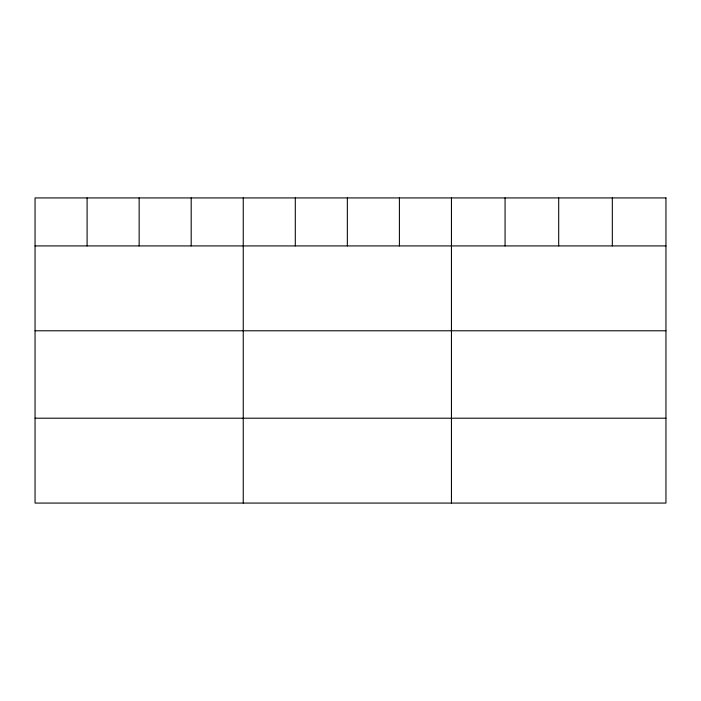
<?xml version="1.0" encoding="UTF-8"?>
<svg xmlns="http://www.w3.org/2000/svg" width="701" height="701" viewBox="0 0 701 701"><rect width="100%" height="100%" fill="white"/><g stroke="black" fill="none" stroke-linecap="round" stroke-linejoin="round"><path stroke-width="1.05" d="M35.05 245.92L665.95 245.92M35.05 330.784L665.95 330.784M35.05 418.208L665.95 418.208M612.323 197.927L612.323 245.92M558.697 197.927L558.697 245.92M505.07 197.927L505.07 245.92M451.444 197.927L451.444 503.073M399.395 197.927L399.395 245.92M347.345 197.927L347.345 245.92M295.296 197.927L295.296 245.92M243.247 197.927L243.247 503.073M191.198 197.927L191.198 245.92M139.149 197.927L139.149 245.92M87.099 197.927L87.099 245.92M665.95 197.927L35.05 197.927L35.05 503.073L665.95 503.073L665.95 197.927"/></g></svg>
